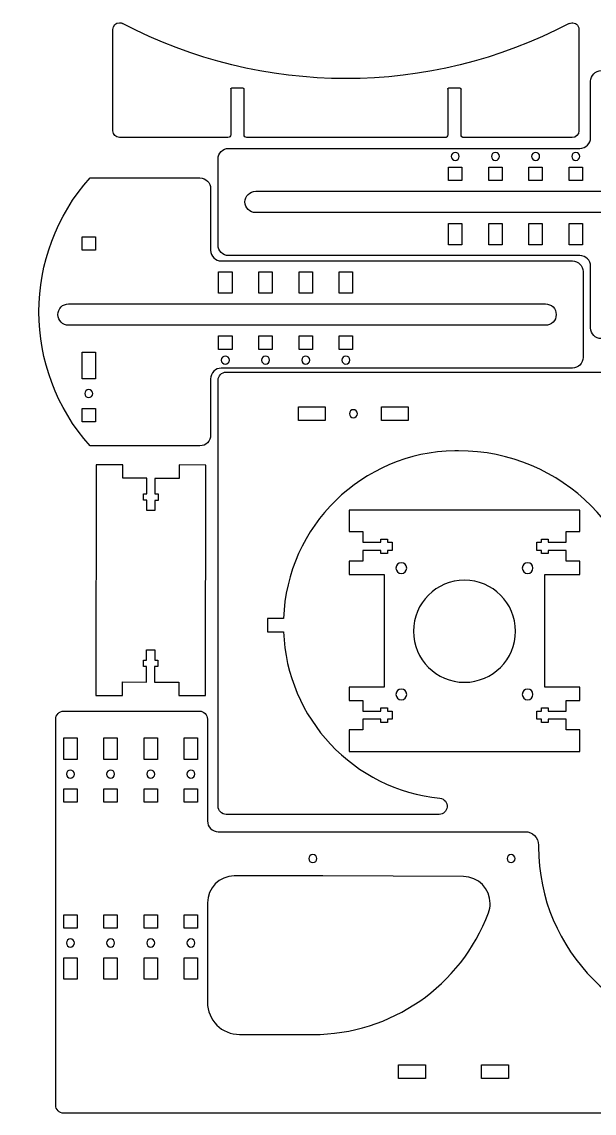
# Model space of a CAD drawing. Header units: inches. Extents: x 0 to 413, y -415 to -8.
# Drawn here: x -0.5 to 213.2, y -415.3 to -8.1 of the extents above; entities that cross this region are included whole.
import ezdxf

# ---------------------------------------------------------------- set-up
doc = ezdxf.new("R2010")
doc.units = ezdxf.units.IN
doc.header["$MEASUREMENT"] = 0
doc.layers.add('Camada 1', color=7, linetype='Continuous')

# ---------------------------------------------------------------- blocks, each defined once
blk = doc.blocks.new('block 3')
at = {"layer": 'Camada 1', "color": 7, "lineweight": 25, "true_color": 0xffffff}
blk.add_open_spline([(207.5, -48.83), (207.5, -50.21), (206.38, -51.33), (204.99, -51.33)], degree=3, dxfattribs=at)
blk = doc.blocks.new('block 4')
at = {"layer": 'Camada 1', "color": 7, "lineweight": 25, "true_color": 0xffffff}
blk.add_lwpolyline([(204.99, -51.33), (164.5, -51.32)], dxfattribs=at)
blk = doc.blocks.new('block 5')
at = {"layer": 'Camada 1', "color": 7, "lineweight": 25, "true_color": 0xffffff}
blk.add_open_spline([(164.5, -51.32), (163.94, -51.32), (163.49, -50.88), (163.49, -50.32)], degree=3, dxfattribs=at)
blk = doc.blocks.new('block 6')
at = {"layer": 'Camada 1', "color": 7, "lineweight": 25, "true_color": 0xffffff}
blk.add_lwpolyline([(163.49, -50.32), (163.5, -33.2)], dxfattribs=at)
blk = doc.blocks.new('block 7')
at = {"layer": 'Camada 1', "color": 7, "lineweight": 25, "true_color": 0xffffff}
blk.add_open_spline([(163.2, -32.9), (163.36, -32.9), (163.5, -33.04), (163.5, -33.2)], degree=3, dxfattribs=at)
blk = doc.blocks.new('block 8')
at = {"layer": 'Camada 1', "color": 7, "lineweight": 25, "true_color": 0xffffff}
blk.add_lwpolyline([(163.2, -32.9), (158.8, -32.9)], dxfattribs=at)
blk = doc.blocks.new('block 9')
at = {"layer": 'Camada 1', "color": 7, "lineweight": 25, "true_color": 0xffffff}
blk.add_open_spline([(158.5, -33.2), (158.5, -33.04), (158.63, -32.9), (158.8, -32.9)], degree=3, dxfattribs=at)
blk = doc.blocks.new('block 10')
at = {"layer": 'Camada 1', "color": 7, "lineweight": 25, "true_color": 0xffffff}
blk.add_lwpolyline([(158.5, -33.2), (158.5, -50.32)], dxfattribs=at)
blk = doc.blocks.new('block 11')
at = {"layer": 'Camada 1', "color": 7, "lineweight": 25, "true_color": 0xffffff}
blk.add_open_spline([(158.5, -50.32), (158.5, -50.87), (158.05, -51.32), (157.49, -51.32)], degree=3, dxfattribs=at)
blk = doc.blocks.new('block 12')
at = {"layer": 'Camada 1', "color": 7, "lineweight": 25, "true_color": 0xffffff}
blk.add_lwpolyline([(157.49, -51.32), (83.5, -51.3)], dxfattribs=at)
blk = doc.blocks.new('block 13')
at = {"layer": 'Camada 1', "color": 7, "lineweight": 25, "true_color": 0xffffff}
blk.add_open_spline([(83.5, -51.3), (82.94, -51.3), (82.49, -50.86), (82.49, -50.3)], degree=3, dxfattribs=at)
blk = doc.blocks.new('block 14')
at = {"layer": 'Camada 1', "color": 7, "lineweight": 25, "true_color": 0xffffff}
blk.add_lwpolyline([(82.49, -50.3), (82.5, -33.19)], dxfattribs=at)
blk = doc.blocks.new('block 15')
at = {"layer": 'Camada 1', "color": 7, "lineweight": 25, "true_color": 0xffffff}
blk.add_open_spline([(82.2, -32.89), (82.37, -32.89), (82.5, -33.02), (82.5, -33.19)], degree=3, dxfattribs=at)
blk = doc.blocks.new('block 16')
at = {"layer": 'Camada 1', "color": 7, "lineweight": 25, "true_color": 0xffffff}
blk.add_lwpolyline([(82.2, -32.89), (77.8, -32.88)], dxfattribs=at)
blk = doc.blocks.new('block 17')
at = {"layer": 'Camada 1', "color": 7, "lineweight": 25, "true_color": 0xffffff}
blk.add_open_spline([(77.5, -33.18), (77.5, -33.02), (77.63, -32.88), (77.8, -32.88)], degree=3, dxfattribs=at)
blk = doc.blocks.new('block 18')
at = {"layer": 'Camada 1', "color": 7, "lineweight": 25, "true_color": 0xffffff}
blk.add_lwpolyline([(77.5, -33.18), (77.5, -50.3)], dxfattribs=at)
blk = doc.blocks.new('block 19')
at = {"layer": 'Camada 1', "color": 7, "lineweight": 25, "true_color": 0xffffff}
blk.add_open_spline([(77.5, -50.3), (77.5, -50.86), (77.05, -51.3), (76.49, -51.3)], degree=3, dxfattribs=at)
blk = doc.blocks.new('block 20')
at = {"layer": 'Camada 1', "color": 7, "lineweight": 25, "true_color": 0xffffff}
blk.add_lwpolyline([(76.49, -51.3), (35.99, -51.29)], dxfattribs=at)
blk = doc.blocks.new('block 21')
at = {"layer": 'Camada 1', "color": 7, "lineweight": 25, "true_color": 0xffffff}
blk.add_open_spline([(35.99, -51.29), (34.61, -51.29), (33.5, -50.17), (33.5, -48.79)], degree=3, dxfattribs=at)
blk = doc.blocks.new('block 22')
at = {"layer": 'Camada 1', "color": 7, "lineweight": 25, "true_color": 0xffffff}
blk.add_lwpolyline([(33.5, -48.79), (33.5, -10.94)], dxfattribs=at)
blk = doc.blocks.new('block 23')
at = {"layer": 'Camada 1', "color": 7, "lineweight": 25, "true_color": 0xffffff}
blk.add_open_spline([(33.5, -10.94), (33.5, -9.56), (34.62, -8.44), (36, -8.44), (36.41, -8.44), (36.81, -8.54), (37.17, -8.73)], degree=3, knots=[0, 0, 0, 0, 1, 1, 1, 2, 2, 2, 2], dxfattribs=at)
blk = doc.blocks.new('block 24')
at = {"layer": 'Camada 1', "color": 7, "lineweight": 25, "true_color": 0xffffff}
blk.add_open_spline([(203.84, -8.77), (151.66, -36.18), (89.34, -36.16), (37.17, -8.73)], degree=3, dxfattribs=at)
blk = doc.blocks.new('block 25')
at = {"layer": 'Camada 1', "color": 7, "lineweight": 25, "true_color": 0xffffff}
blk.add_open_spline([(203.84, -8.77), (205.06, -8.13), (206.58, -8.6), (207.22, -9.82), (207.41, -10.18), (207.5, -10.58), (207.5, -10.98)], degree=3, knots=[0, 0, 0, 0, 1, 1, 1, 2, 2, 2, 2], dxfattribs=at)
blk = doc.blocks.new('block 26')
at = {"layer": 'Camada 1', "color": 7, "lineweight": 25, "true_color": 0xffffff}
blk.add_lwpolyline([(207.5, -10.98), (207.5, -48.83)], dxfattribs=at)
blk = doc.blocks.new('block 2')
at = {"layer": 'Camada 1'}
for name in ['block 25', 'block 23', 'block 22', 'block 24', 'block 26', 'block 17', 'block 18', 'block 16', 'block 15', 'block 14', 'block 9', 'block 10', 'block 8', 'block 7', 'block 6', 'block 21', 'block 3', 'block 20', 'block 19', 'block 13', 'block 12', 'block 11', 'block 5', 'block 4']:
    blk.add_blockref(name, (0, 0), dxfattribs=at)
blk = doc.blocks.new('block 28')
at = {"layer": 'Camada 1', "color": 7, "lineweight": 25, "true_color": 0xffffff}
blk.add_open_spline([(145.72, -235.51), (145.72, -224.99), (154.25, -216.46), (164.77, -216.46), (175.29, -216.46), (183.82, -224.99), (183.82, -235.51), (183.82, -246.04), (175.29, -254.56), (164.77, -254.56), (154.25, -254.56), (145.72, -246.04), (145.72, -235.51), (145.72, -235.51), (145.72, -235.51), (145.72, -235.51)], degree=3, knots=[0, 0, 0, 0, 1, 1, 1, 2, 2, 2, 3, 3, 3, 4, 4, 4, 5, 5, 5, 5], dxfattribs=at)
blk = doc.blocks.new('block 29')
at = {"layer": 'Camada 1', "color": 7, "lineweight": 25, "true_color": 0xffffff}
blk.add_open_spline([(139.2, -211.95), (139.2, -210.84), (140.1, -209.95), (141.2, -209.95), (142.31, -209.95), (143.2, -210.84), (143.2, -211.95), (143.2, -213.05), (142.31, -213.94), (141.2, -213.94), (140.1, -213.94), (139.2, -213.05), (139.2, -211.95), (139.2, -211.95), (139.2, -211.95), (139.2, -211.95)], degree=3, knots=[0, 0, 0, 0, 1, 1, 1, 2, 2, 2, 3, 3, 3, 4, 4, 4, 5, 5, 5, 5], dxfattribs=at)
blk = doc.blocks.new('block 30')
at = {"layer": 'Camada 1', "color": 7, "lineweight": 25, "true_color": 0xffffff}
blk.add_open_spline([(139.2, -259.08), (139.2, -257.98), (140.1, -257.09), (141.2, -257.09), (142.31, -257.09), (143.2, -257.98), (143.2, -259.08), (143.2, -260.19), (142.31, -261.08), (141.2, -261.08), (140.1, -261.08), (139.2, -260.19), (139.2, -259.08), (139.2, -259.08), (139.2, -259.08), (139.2, -259.08)], degree=3, knots=[0, 0, 0, 0, 1, 1, 1, 2, 2, 2, 3, 3, 3, 4, 4, 4, 5, 5, 5, 5], dxfattribs=at)
blk = doc.blocks.new('block 31')
at = {"layer": 'Camada 1', "color": 7, "lineweight": 25, "true_color": 0xffffff}
blk.add_open_spline([(186.34, -211.95), (186.34, -210.84), (187.24, -209.95), (188.34, -209.95), (189.45, -209.95), (190.34, -210.84), (190.34, -211.95), (190.34, -213.05), (189.45, -213.94), (188.34, -213.94), (187.24, -213.94), (186.34, -213.05), (186.34, -211.95), (186.34, -211.95), (186.34, -211.95), (186.34, -211.95)], degree=3, knots=[0, 0, 0, 0, 1, 1, 1, 2, 2, 2, 3, 3, 3, 4, 4, 4, 5, 5, 5, 5], dxfattribs=at)
blk = doc.blocks.new('block 32')
at = {"layer": 'Camada 1', "color": 7, "lineweight": 25, "true_color": 0xffffff}
blk.add_open_spline([(186.34, -259.08), (186.34, -257.98), (187.24, -257.09), (188.34, -257.09), (189.45, -257.09), (190.34, -257.98), (190.34, -259.08), (190.34, -260.19), (189.45, -261.08), (188.34, -261.08), (187.24, -261.08), (186.34, -260.19), (186.34, -259.08), (186.34, -259.08), (186.34, -259.08), (186.34, -259.08)], degree=3, knots=[0, 0, 0, 0, 1, 1, 1, 2, 2, 2, 3, 3, 3, 4, 4, 4, 5, 5, 5, 5], dxfattribs=at)
blk = doc.blocks.new('block 33')
at = {"layer": 'Camada 1', "color": 7, "lineweight": 25, "true_color": 0xffffff}
blk.add_lwpolyline([(195.97, -265.34), (202.77, -265.34), (202.77, -261.34), (207.77, -261.34), (207.77, -256.34), (194.77, -256.34), (194.77, -214.34), (207.77, -214.34), (207.77, -209.34), (202.77, -209.34), (202.77, -205.34), (195.97, -205.34), (195.97, -206.54), (193.57, -206.54), (193.57, -205.34), (191.77, -205.34), (191.77, -202.34), (193.57, -202.34), (193.57, -201.14), (195.97, -201.14), (195.97, -202.34), (202.77, -202.34), (202.77, -198.34), (207.77, -198.34), (207.77, -190.34), (121.77, -190.34), (121.77, -198.34), (126.77, -198.34), (126.77, -202.34), (133.57, -202.34), (133.57, -201.14), (135.97, -201.14), (135.97, -202.34), (137.77, -202.34), (137.77, -205.34), (135.97, -205.34), (135.97, -206.54), (133.57, -206.54), (133.57, -205.34), (126.77, -205.34), (126.77, -209.34), (121.77, -209.34), (121.77, -214.34), (134.77, -214.34), (134.77, -256.34), (121.77, -256.34), (121.77, -261.34), (126.77, -261.34), (126.77, -265.34), (133.57, -265.34), (133.57, -264.14), (135.97, -264.14), (135.97, -265.34), (137.77, -265.34), (137.77, -268.34), (135.97, -268.34), (135.97, -269.54), (133.57, -269.54), (133.57, -268.34), (126.77, -268.34), (126.77, -272.34), (121.77, -272.34), (121.77, -280.34), (207.77, -280.34), (207.77, -272.34), (202.77, -272.34), (202.77, -268.34), (195.97, -268.34), (195.97, -269.54), (193.57, -269.54), (193.57, -268.34), (191.77, -268.34), (191.77, -265.34), (193.57, -265.34), (193.57, -264.14), (195.97, -264.14), (195.97, -265.34)], dxfattribs=at)
blk = doc.blocks.new('block 27')
at = {"layer": 'Camada 1'}
for name in ['block 33', 'block 29', 'block 31', 'block 28', 'block 30', 'block 32']:
    blk.add_blockref(name, (0, 0), dxfattribs=at)
blk = doc.blocks.new('block 47')
at = {"layer": 'Camada 1', "color": 7, "lineweight": 25, "true_color": 0xffffff}
blk.add_open_spline([(107, -134.35), (107, -135.17), (106.33, -135.85), (105.5, -135.85), (104.67, -135.85), (104, -135.17), (104, -134.35), (104, -133.52), (104.67, -132.85), (105.5, -132.85), (106.33, -132.85), (107, -133.52), (107, -134.35), (107, -134.35), (107, -134.35), (107, -134.35)], degree=3, knots=[0, 0, 0, 0, 1, 1, 1, 2, 2, 2, 3, 3, 3, 4, 4, 4, 5, 5, 5, 5], dxfattribs=at)
blk = doc.blocks.new('block 48')
at = {"layer": 'Camada 1', "color": 7, "lineweight": 25, "true_color": 0xffffff}
blk.add_open_spline([(92, -134.35), (92, -135.17), (91.33, -135.85), (90.5, -135.85), (89.67, -135.85), (89, -135.17), (89, -134.35), (89, -133.52), (89.67, -132.85), (90.5, -132.85), (91.33, -132.85), (92, -133.52), (92, -134.35), (92, -134.35), (92, -134.35), (92, -134.35)], degree=3, knots=[0, 0, 0, 0, 1, 1, 1, 2, 2, 2, 3, 3, 3, 4, 4, 4, 5, 5, 5, 5], dxfattribs=at)
blk = doc.blocks.new('block 49')
at = {"layer": 'Camada 1', "color": 7, "lineweight": 25, "true_color": 0xffffff}
blk.add_open_spline([(122, -134.35), (122, -135.17), (121.33, -135.85), (120.5, -135.85), (119.67, -135.85), (119, -135.17), (119, -134.35), (119, -133.52), (119.67, -132.85), (120.5, -132.85), (121.33, -132.85), (122, -133.52), (122, -134.35), (122, -134.35), (122, -134.35), (122, -134.35)], degree=3, knots=[0, 0, 0, 0, 1, 1, 1, 2, 2, 2, 3, 3, 3, 4, 4, 4, 5, 5, 5, 5], dxfattribs=at)
blk = doc.blocks.new('block 50')
at = {"layer": 'Camada 1', "color": 7, "lineweight": 25, "true_color": 0xffffff}
blk.add_open_spline([(77, -134.35), (77, -135.17), (76.33, -135.85), (75.5, -135.85), (74.67, -135.85), (74, -135.17), (74, -134.35), (74, -133.52), (74.67, -132.85), (75.5, -132.85), (76.33, -132.85), (77, -133.52), (77, -134.35), (77, -134.35), (77, -134.35), (77, -134.35)], degree=3, knots=[0, 0, 0, 0, 1, 1, 1, 2, 2, 2, 3, 3, 3, 4, 4, 4, 5, 5, 5, 5], dxfattribs=at)
blk = doc.blocks.new('block 51')
at = {"layer": 'Camada 1', "color": 7, "lineweight": 25, "true_color": 0xffffff}
blk.add_lwpolyline([(118, -125.35), (123, -125.35), (123, -130.35), (118, -130.35), (118, -125.35)], dxfattribs=at)
blk = doc.blocks.new('block 52')
at = {"layer": 'Camada 1', "color": 7, "lineweight": 25, "true_color": 0xffffff}
blk.add_lwpolyline([(118, -101.35), (123, -101.35), (123, -109.35), (118, -109.35), (118, -101.35)], dxfattribs=at)
blk = doc.blocks.new('block 53')
at = {"layer": 'Camada 1', "color": 7, "lineweight": 25, "true_color": 0xffffff}
blk.add_lwpolyline([(103, -101.35), (108, -101.35), (108, -109.35), (103, -109.35), (103, -101.35)], dxfattribs=at)
blk = doc.blocks.new('block 54')
at = {"layer": 'Camada 1', "color": 7, "lineweight": 25, "true_color": 0xffffff}
blk.add_lwpolyline([(108, -125.35), (108, -130.35), (103, -130.35), (103, -125.35), (108, -125.35)], dxfattribs=at)
blk = doc.blocks.new('block 55')
at = {"layer": 'Camada 1', "color": 7, "lineweight": 25, "true_color": 0xffffff}
blk.add_lwpolyline([(88, -125.35), (93, -125.35), (93, -130.35), (88, -130.35), (88, -125.35)], dxfattribs=at)
blk = doc.blocks.new('block 56')
at = {"layer": 'Camada 1', "color": 7, "lineweight": 25, "true_color": 0xffffff}
blk.add_lwpolyline([(88, -101.35), (93, -101.35), (93, -109.35), (88, -109.35), (88, -101.35)], dxfattribs=at)
blk = doc.blocks.new('block 57')
at = {"layer": 'Camada 1', "color": 7, "lineweight": 25, "true_color": 0xffffff}
blk.add_lwpolyline([(22, -152.35), (27, -152.35), (27, -157.35), (22, -157.35), (22, -152.35)], dxfattribs=at)
blk = doc.blocks.new('block 58')
at = {"layer": 'Camada 1', "color": 7, "lineweight": 25, "true_color": 0xffffff}
blk.add_open_spline([(70, -93.34), (70, -93.34), (70, -70.35), (70, -70.35), (70, -68.14), (68.21, -66.35), (66, -66.35), (66, -66.35), (25, -66.35), (25, -66.35), (-0.48, -94.81), (-0.48, -137.88), (25, -166.35), (25, -166.35), (66, -166.35), (66, -166.35), (68.21, -166.35), (70, -164.56), (70, -162.35), (70, -162.35), (70, -141.35), (70, -141.35), (70, -139.14), (71.79, -137.35), (74, -137.35), (74, -137.35), (205.05, -137.35), (205.05, -137.35), (207.26, -137.35), (209.05, -135.56), (209.05, -133.35), (209.05, -133.35), (209.05, -101.34), (209.05, -101.34), (209.05, -99.13), (207.26, -97.34), (205.05, -97.34), (205.05, -97.34), (74, -97.34), (74, -97.34), (71.79, -97.34), (70, -95.54), (70, -93.34)], degree=3, knots=[0, 0, 0, 0, 1, 1, 1, 2, 2, 2, 3, 3, 3, 4, 4, 4, 5, 5, 5, 6, 6, 6, 7, 7, 7, 8, 8, 8, 9, 9, 9, 10, 10, 10, 11, 11, 11, 12, 12, 12, 13, 13, 13, 14, 14, 14, 14], dxfattribs=at)
blk = doc.blocks.new('block 59')
at = {"layer": 'Camada 1', "color": 7, "lineweight": 25, "true_color": 0xffffff}
blk.add_open_spline([(195, -121.35), (195, -121.35), (195, -121.35), (195, -121.35), (197.21, -121.35), (199, -119.56), (199, -117.35), (199, -115.14), (197.21, -113.35), (195, -113.35), (195, -113.35), (17, -113.35), (17, -113.35), (14.79, -113.35), (13, -115.14), (13, -117.35), (13, -119.56), (14.79, -121.35), (17, -121.35), (17, -121.35), (195, -121.35), (195, -121.35)], degree=3, knots=[0, 0, 0, 0, 1, 1, 1, 2, 2, 2, 3, 3, 3, 4, 4, 4, 5, 5, 5, 6, 6, 6, 7, 7, 7, 7], dxfattribs=at)
blk = doc.blocks.new('block 60')
at = {"layer": 'Camada 1', "color": 7, "lineweight": 25, "true_color": 0xffffff}
blk.add_lwpolyline([(22, -88.35), (27, -88.35), (27, -93.35), (22, -93.35), (22, -88.35)], dxfattribs=at)
blk = doc.blocks.new('block 61')
at = {"layer": 'Camada 1', "color": 7, "lineweight": 25, "true_color": 0xffffff}
blk.add_lwpolyline([(78, -130.35), (73, -130.35), (73, -125.35), (78, -125.35), (78, -130.35)], dxfattribs=at)
blk = doc.blocks.new('block 62')
at = {"layer": 'Camada 1', "color": 7, "lineweight": 25, "true_color": 0xffffff}
blk.add_open_spline([(26, -146.85), (26, -147.67), (25.33, -148.35), (24.5, -148.35), (23.67, -148.35), (23, -147.67), (23, -146.85), (23, -146.02), (23.67, -145.35), (24.5, -145.35), (25.33, -145.35), (26, -146.02), (26, -146.85), (26, -146.85), (26, -146.85), (26, -146.85)], degree=3, knots=[0, 0, 0, 0, 1, 1, 1, 2, 2, 2, 3, 3, 3, 4, 4, 4, 5, 5, 5, 5], dxfattribs=at)
blk = doc.blocks.new('block 63')
at = {"layer": 'Camada 1', "color": 7, "lineweight": 25, "true_color": 0xffffff}
blk.add_lwpolyline([(22, -131.35), (27, -131.35), (27, -141.35), (22, -141.35), (22, -131.35)], dxfattribs=at)
blk = doc.blocks.new('block 64')
at = {"layer": 'Camada 1', "color": 7, "lineweight": 25, "true_color": 0xffffff}
blk.add_lwpolyline([(73, -101.35), (78, -101.35), (78, -109.35), (73, -109.35), (73, -101.35)], dxfattribs=at)
blk = doc.blocks.new('block 46')
at = {"layer": 'Camada 1'}
for name in ['block 58', 'block 60', 'block 64', 'block 56', 'block 53', 'block 52', 'block 59', 'block 61', 'block 55', 'block 54', 'block 51', 'block 63', 'block 50', 'block 48', 'block 47', 'block 49', 'block 62', 'block 57']:
    blk.add_blockref(name, (0, 0), dxfattribs=at)
blk = doc.blocks.new('block 66')
at = {"layer": 'Camada 1', "color": 7, "lineweight": 25, "true_color": 0xffffff}
blk.add_lwpolyline([(171.15, -402.34), (171.15, -397.34), (181.15, -397.34), (181.15, -402.34), (171.15, -402.34)], dxfattribs=at)
blk = doc.blocks.new('block 67')
at = {"layer": 'Camada 1', "color": 7, "lineweight": 25, "true_color": 0xffffff}
blk.add_lwpolyline([(140.16, -402.34), (140.16, -397.34), (150.16, -397.34), (150.16, -402.34), (140.16, -402.34)], dxfattribs=at)
blk = doc.blocks.new('block 68')
at = {"layer": 'Camada 1', "color": 7, "lineweight": 25, "true_color": 0xffffff}
blk.add_open_spline([(61.16, -351.84), (61.16, -351.01), (61.83, -350.34), (62.66, -350.34), (63.49, -350.34), (64.16, -351.01), (64.16, -351.84), (64.16, -352.66), (63.49, -353.34), (62.66, -353.34), (61.83, -353.34), (61.16, -352.66), (61.16, -351.84), (61.16, -351.84), (61.16, -351.84), (61.16, -351.84)], degree=3, knots=[0, 0, 0, 0, 1, 1, 1, 2, 2, 2, 3, 3, 3, 4, 4, 4, 5, 5, 5, 5], dxfattribs=at)
blk = doc.blocks.new('block 69')
at = {"layer": 'Camada 1', "color": 7, "lineweight": 25, "true_color": 0xffffff}
blk.add_open_spline([(31.16, -288.84), (31.16, -288.01), (31.83, -287.34), (32.66, -287.34), (33.48, -287.34), (34.16, -288.01), (34.16, -288.84), (34.16, -289.66), (33.48, -290.34), (32.66, -290.34), (31.83, -290.34), (31.16, -289.66), (31.16, -288.84), (31.16, -288.84), (31.16, -288.84), (31.16, -288.84)], degree=3, knots=[0, 0, 0, 0, 1, 1, 1, 2, 2, 2, 3, 3, 3, 4, 4, 4, 5, 5, 5, 5], dxfattribs=at)
blk = doc.blocks.new('block 70')
at = {"layer": 'Camada 1', "color": 7, "lineweight": 25, "true_color": 0xffffff}
blk.add_open_spline([(46.16, -351.84), (46.16, -351.01), (46.83, -350.34), (47.66, -350.34), (48.48, -350.34), (49.16, -351.01), (49.16, -351.84), (49.16, -352.66), (48.48, -353.34), (47.66, -353.34), (46.83, -353.34), (46.16, -352.66), (46.16, -351.84), (46.16, -351.84), (46.16, -351.84), (46.16, -351.84)], degree=3, knots=[0, 0, 0, 0, 1, 1, 1, 2, 2, 2, 3, 3, 3, 4, 4, 4, 5, 5, 5, 5], dxfattribs=at)
blk = doc.blocks.new('block 71')
at = {"layer": 'Camada 1', "color": 7, "lineweight": 25, "true_color": 0xffffff}
blk.add_open_spline([(61.16, -288.84), (61.16, -288.01), (61.83, -287.34), (62.66, -287.34), (63.49, -287.34), (64.16, -288.01), (64.16, -288.84), (64.16, -289.66), (63.49, -290.34), (62.66, -290.34), (61.83, -290.34), (61.16, -289.66), (61.16, -288.84), (61.16, -288.84), (61.16, -288.84), (61.16, -288.84)], degree=3, knots=[0, 0, 0, 0, 1, 1, 1, 2, 2, 2, 3, 3, 3, 4, 4, 4, 5, 5, 5, 5], dxfattribs=at)
blk = doc.blocks.new('block 72')
at = {"layer": 'Camada 1', "color": 7, "lineweight": 25, "true_color": 0xffffff}
blk.add_open_spline([(46.16, -288.84), (46.16, -288.01), (46.83, -287.34), (47.66, -287.34), (48.48, -287.34), (49.16, -288.01), (49.16, -288.84), (49.16, -289.66), (48.48, -290.34), (47.66, -290.34), (46.83, -290.34), (46.16, -289.66), (46.16, -288.84), (46.16, -288.84), (46.16, -288.84), (46.16, -288.84)], degree=3, knots=[0, 0, 0, 0, 1, 1, 1, 2, 2, 2, 3, 3, 3, 4, 4, 4, 5, 5, 5, 5], dxfattribs=at)
blk = doc.blocks.new('block 73')
at = {"layer": 'Camada 1', "color": 7, "lineweight": 25, "true_color": 0xffffff}
blk.add_open_spline([(31.16, -351.84), (31.16, -351.01), (31.83, -350.34), (32.66, -350.34), (33.48, -350.34), (34.16, -351.01), (34.16, -351.84), (34.16, -352.66), (33.48, -353.34), (32.66, -353.34), (31.83, -353.34), (31.16, -352.66), (31.16, -351.84), (31.16, -351.84), (31.16, -351.84), (31.16, -351.84)], degree=3, knots=[0, 0, 0, 0, 1, 1, 1, 2, 2, 2, 3, 3, 3, 4, 4, 4, 5, 5, 5, 5], dxfattribs=at)
blk = doc.blocks.new('block 74')
at = {"layer": 'Camada 1', "color": 7, "lineweight": 25, "true_color": 0xffffff}
blk.add_lwpolyline([(65.16, -299.34), (60.16, -299.34), (60.16, -294.34), (65.16, -294.34), (65.16, -299.34)], dxfattribs=at)
blk = doc.blocks.new('block 75')
at = {"layer": 'Camada 1', "color": 7, "lineweight": 25, "true_color": 0xffffff}
blk.add_lwpolyline([(65.16, -346.34), (60.16, -346.34), (60.16, -341.34), (65.16, -341.34), (65.16, -346.34)], dxfattribs=at)
blk = doc.blocks.new('block 76')
at = {"layer": 'Camada 1', "color": 7, "lineweight": 25, "true_color": 0xffffff}
blk.add_lwpolyline([(65.16, -365.34), (60.16, -365.34), (60.16, -357.34), (65.16, -357.34), (65.16, -365.34)], dxfattribs=at)
blk = doc.blocks.new('block 77')
at = {"layer": 'Camada 1', "color": 7, "lineweight": 25, "true_color": 0xffffff}
blk.add_lwpolyline([(65.16, -283.34), (60.16, -283.34), (60.16, -275.34), (65.16, -275.34), (65.16, -283.34)], dxfattribs=at)
blk = doc.blocks.new('block 78')
at = {"layer": 'Camada 1', "color": 7, "lineweight": 25, "true_color": 0xffffff}
blk.add_lwpolyline([(50.16, -346.34), (45.16, -346.34), (45.16, -341.34), (50.16, -341.34), (50.16, -346.34)], dxfattribs=at)
blk = doc.blocks.new('block 79')
at = {"layer": 'Camada 1', "color": 7, "lineweight": 25, "true_color": 0xffffff}
blk.add_lwpolyline([(50.16, -283.34), (45.16, -283.34), (45.16, -275.34), (50.16, -275.34), (50.16, -283.34)], dxfattribs=at)
blk = doc.blocks.new('block 80')
at = {"layer": 'Camada 1', "color": 7, "lineweight": 25, "true_color": 0xffffff}
blk.add_lwpolyline([(50.16, -299.34), (45.16, -299.34), (45.16, -294.34), (50.16, -294.34), (50.16, -299.34)], dxfattribs=at)
blk = doc.blocks.new('block 81')
at = {"layer": 'Camada 1', "color": 7, "lineweight": 25, "true_color": 0xffffff}
blk.add_lwpolyline([(50.16, -365.34), (45.16, -365.34), (45.16, -357.34), (50.16, -357.34), (50.16, -365.34)], dxfattribs=at)
blk = doc.blocks.new('block 82')
at = {"layer": 'Camada 1', "color": 7, "lineweight": 25, "true_color": 0xffffff}
blk.add_lwpolyline([(35.16, -346.34), (30.16, -346.34), (30.16, -341.34), (35.16, -341.34), (35.16, -346.34)], dxfattribs=at)
blk = doc.blocks.new('block 83')
at = {"layer": 'Camada 1', "color": 7, "lineweight": 25, "true_color": 0xffffff}
blk.add_lwpolyline([(35.16, -299.34), (30.16, -299.34), (30.16, -294.34), (35.16, -294.34), (35.16, -299.34)], dxfattribs=at)
blk = doc.blocks.new('block 84')
at = {"layer": 'Camada 1', "color": 7, "lineweight": 25, "true_color": 0xffffff}
blk.add_lwpolyline([(35.16, -283.34), (30.16, -283.34), (30.16, -275.34), (35.16, -275.34), (35.16, -283.34)], dxfattribs=at)
blk = doc.blocks.new('block 85')
at = {"layer": 'Camada 1', "color": 7, "lineweight": 25, "true_color": 0xffffff}
blk.add_lwpolyline([(35.16, -365.34), (30.16, -365.34), (30.16, -357.34), (35.16, -357.34), (35.16, -365.34)], dxfattribs=at)
blk = doc.blocks.new('block 86')
at = {"layer": 'Camada 1', "color": 7, "lineweight": 25, "true_color": 0xffffff}
blk.add_lwpolyline([(20.16, -365.34), (15.16, -365.34), (15.16, -357.34), (20.16, -357.34), (20.16, -365.34)], dxfattribs=at)
blk = doc.blocks.new('block 87')
at = {"layer": 'Camada 1', "color": 7, "lineweight": 25, "true_color": 0xffffff}
blk.add_lwpolyline([(20.16, -283.34), (15.16, -283.34), (15.16, -275.34), (20.16, -275.34), (20.16, -283.34)], dxfattribs=at)
blk = doc.blocks.new('block 88')
at = {"layer": 'Camada 1', "color": 7, "lineweight": 25, "true_color": 0xffffff}
blk.add_open_spline([(16.16, -351.84), (16.16, -351.01), (16.83, -350.34), (17.66, -350.34), (18.49, -350.34), (19.16, -351.01), (19.16, -351.84), (19.16, -352.66), (18.49, -353.34), (17.66, -353.34), (16.83, -353.34), (16.16, -352.66), (16.16, -351.84), (16.16, -351.84), (16.16, -351.84), (16.16, -351.84)], degree=3, knots=[0, 0, 0, 0, 1, 1, 1, 2, 2, 2, 3, 3, 3, 4, 4, 4, 5, 5, 5, 5], dxfattribs=at)
blk = doc.blocks.new('block 89')
at = {"layer": 'Camada 1', "color": 7, "lineweight": 25, "true_color": 0xffffff}
blk.add_open_spline([(16.16, -288.84), (16.16, -288.01), (16.83, -287.34), (17.66, -287.34), (18.49, -287.34), (19.16, -288.01), (19.16, -288.84), (19.16, -289.66), (18.49, -290.34), (17.66, -290.34), (16.83, -290.34), (16.16, -289.66), (16.16, -288.84), (16.16, -288.84), (16.16, -288.84), (16.16, -288.84)], degree=3, knots=[0, 0, 0, 0, 1, 1, 1, 2, 2, 2, 3, 3, 3, 4, 4, 4, 5, 5, 5, 5], dxfattribs=at)
blk = doc.blocks.new('block 90')
at = {"layer": 'Camada 1', "color": 7, "lineweight": 25, "true_color": 0xffffff}
blk.add_lwpolyline([(20.16, -299.34), (15.16, -299.34), (15.16, -294.34), (20.16, -294.34), (20.16, -299.34)], dxfattribs=at)
blk = doc.blocks.new('block 91')
at = {"layer": 'Camada 1', "color": 7, "lineweight": 25, "true_color": 0xffffff}
blk.add_lwpolyline([(20.16, -346.34), (15.16, -346.34), (15.16, -341.34), (20.16, -341.34), (20.16, -346.34)], dxfattribs=at)
blk = doc.blocks.new('block 92')
at = {"layer": 'Camada 1', "color": 7, "lineweight": 25, "true_color": 0xffffff}
blk.add_open_spline([(12.16, -412.34), (12.16, -413.99), (13.5, -415.34), (15.16, -415.34), (15.16, -415.34), (349.16, -415.34), (349.16, -415.34), (350.81, -415.34), (352.16, -413.99), (352.16, -412.34), (352.16, -412.34), (352.16, -253.34), (352.16, -253.34), (352.16, -251.68), (350.81, -250.34), (349.16, -250.34), (349.16, -250.34), (269.63, -250.34), (269.63, -250.34), (268.09, -250.34), (266.8, -251.5), (266.65, -253.03), (266.48, -254.68), (267.68, -256.15), (269.33, -256.32), (301.58, -259.58), (326.5, -286.1), (327.75, -318.49), (327.75, -318.49), (333.75, -318.49), (333.75, -318.49), (333.75, -318.49), (333.75, -323.39), (333.75, -323.39), (333.75, -323.39), (327.75, -323.39), (327.75, -323.39), (326.47, -357.93), (298.38, -385.44), (263.82, -385.98), (263.82, -385.98), (262.42, -385.98), (262.42, -385.98), (223.76, -385.98), (192.42, -354.64), (192.42, -315.98), (192.42, -315.98), (192.42, -315.3), (192.42, -315.3), (192.42, -312.54), (190.18, -310.3), (187.42, -310.3), (187.42, -310.3), (177.43, -310.3), (177.43, -310.3), (177.43, -310.3), (111.89, -310.3), (111.89, -310.3), (111.89, -310.3), (72.83, -310.3), (72.83, -310.3), (70.62, -310.3), (68.83, -308.51), (68.83, -306.3), (68.83, -306.3), (68.83, -268.33), (68.83, -268.33), (68.83, -266.67), (67.49, -265.33), (65.83, -265.33), (65.83, -265.33), (15.16, -265.33), (15.16, -265.33), (13.5, -265.33), (12.16, -266.67), (12.16, -268.33), (12.16, -268.33), (12.16, -412.34), (12.16, -412.34)], degree=3, knots=[0, 0, 0, 0, 1, 1, 1, 2, 2, 2, 3, 3, 3, 4, 4, 4, 5, 5, 5, 6, 6, 6, 7, 7, 7, 8, 8, 8, 9, 9, 9, 10, 10, 10, 11, 11, 11, 12, 12, 12, 13, 13, 13, 14, 14, 14, 15, 15, 15, 16, 16, 16, 17, 17, 17, 18, 18, 18, 19, 19, 19, 20, 20, 20, 21, 21, 21, 22, 22, 22, 23, 23, 23, 24, 24, 24, 25, 25, 25, 26, 26, 26, 26], dxfattribs=at)
blk = doc.blocks.new('block 93')
at = {"layer": 'Camada 1', "color": 7, "lineweight": 25, "true_color": 0xffffff}
blk.add_open_spline([(106.66, -320.34), (106.66, -319.51), (107.33, -318.84), (108.16, -318.84), (108.98, -318.84), (109.66, -319.51), (109.66, -320.34), (109.66, -321.16), (108.98, -321.84), (108.16, -321.84), (107.33, -321.84), (106.66, -321.16), (106.66, -320.34), (106.66, -320.34), (106.66, -320.34), (106.66, -320.34)], degree=3, knots=[0, 0, 0, 0, 1, 1, 1, 2, 2, 2, 3, 3, 3, 4, 4, 4, 5, 5, 5, 5], dxfattribs=at)
blk = doc.blocks.new('block 94')
at = {"layer": 'Camada 1', "color": 7, "lineweight": 25, "true_color": 0xffffff}
blk.add_open_spline([(180.66, -320.34), (180.66, -319.51), (181.33, -318.84), (182.16, -318.84), (182.99, -318.84), (183.66, -319.51), (183.66, -320.34), (183.66, -321.16), (182.99, -321.84), (182.16, -321.84), (181.33, -321.84), (180.66, -321.16), (180.66, -320.34), (180.66, -320.34), (180.66, -320.34), (180.66, -320.34)], degree=3, knots=[0, 0, 0, 0, 1, 1, 1, 2, 2, 2, 3, 3, 3, 4, 4, 4, 5, 5, 5, 5], dxfattribs=at)
blk = doc.blocks.new('block 98')
at = {"layer": 'Camada 1', "color": 7, "lineweight": 25, "true_color": 0xffffff}
blk.add_open_spline([(68.83, -373.98), (68.83, -373.98), (68.83, -336.84), (68.83, -336.84), (68.83, -331.32), (73.31, -326.84), (78.83, -326.84), (78.83, -326.84), (111.89, -326.84), (111.89, -326.84), (111.89, -326.84), (164.4, -327.06), (164.4, -327.06), (169.92, -327.08), (174.38, -331.58), (174.36, -337.1), (174.35, -338.28), (174.13, -339.46), (173.72, -340.57), (163.47, -367.89), (137.35, -385.98), (108.18, -385.98), (108.18, -385.98), (80.83, -385.98), (80.83, -385.98), (74.2, -385.98), (68.83, -380.61), (68.83, -373.98)], degree=3, knots=[0, 0, 0, 0, 1, 1, 1, 2, 2, 2, 3, 3, 3, 4, 4, 4, 5, 5, 5, 6, 6, 6, 7, 7, 7, 8, 8, 8, 9, 9, 9, 9], dxfattribs=at)
blk = doc.blocks.new('block 65')
at = {"layer": 'Camada 1'}
for name in ['block 92', 'block 87', 'block 84', 'block 79', 'block 77', 'block 89', 'block 69', 'block 72', 'block 71', 'block 90', 'block 83', 'block 80', 'block 74', 'block 93', 'block 94', 'block 98', 'block 91', 'block 82', 'block 78', 'block 75', 'block 88', 'block 73', 'block 70', 'block 68', 'block 86', 'block 85', 'block 81', 'block 76', 'block 67', 'block 66']:
    blk.add_blockref(name, (0, 0), dxfattribs=at)
blk = doc.blocks.new('block 126')
at = {"layer": 'Camada 1', "color": 7, "lineweight": 25, "true_color": 0xffffff}
blk.add_open_spline([(412.8, -141.84), (412.8, -140.18), (411.45, -138.84), (409.8, -138.84), (409.8, -138.84), (75.8, -138.84), (75.8, -138.84), (74.14, -138.84), (72.8, -140.18), (72.8, -141.84), (72.8, -141.84), (72.8, -300.84), (72.8, -300.84), (72.8, -302.49), (74.14, -303.84), (75.8, -303.84), (75.8, -303.84), (155.32, -303.84), (155.32, -303.84), (156.86, -303.84), (158.15, -302.67), (158.31, -301.14), (158.47, -299.49), (157.27, -298.02), (155.62, -297.85), (123.37, -294.59), (98.46, -268.07), (97.21, -235.68), (97.21, -235.68), (91.21, -235.68), (91.21, -235.68), (91.21, -235.68), (91.21, -230.78), (91.21, -230.78), (91.21, -230.78), (97.2, -230.78), (97.2, -230.78), (98.48, -196.24), (126.57, -168.74), (161.13, -168.19), (161.13, -168.19), (162.53, -168.19), (162.53, -168.19), (201.19, -168.19), (232.53, -199.53), (232.53, -238.19), (232.53, -238.19), (232.53, -238.87), (232.53, -238.87), (232.53, -241.63), (234.77, -243.87), (237.53, -243.87), (237.53, -243.87), (247.52, -243.87), (247.52, -243.87), (247.52, -243.87), (313.06, -243.87), (313.06, -243.87), (313.06, -243.87), (352.12, -243.87), (352.12, -243.87), (354.33, -243.87), (356.12, -245.66), (356.12, -247.87), (356.12, -247.87), (356.12, -285.84), (356.12, -285.84), (356.12, -287.5), (357.47, -288.84), (359.12, -288.84), (359.12, -288.84), (409.8, -288.84), (409.8, -288.84), (411.45, -288.84), (412.8, -287.5), (412.8, -285.84), (412.8, -285.84), (412.8, -141.84), (412.8, -141.84)], degree=3, knots=[0, 0, 0, 0, 1, 1, 1, 2, 2, 2, 3, 3, 3, 4, 4, 4, 5, 5, 5, 6, 6, 6, 7, 7, 7, 8, 8, 8, 9, 9, 9, 10, 10, 10, 11, 11, 11, 12, 12, 12, 13, 13, 13, 14, 14, 14, 15, 15, 15, 16, 16, 16, 17, 17, 17, 18, 18, 18, 19, 19, 19, 20, 20, 20, 21, 21, 21, 22, 22, 22, 23, 23, 23, 24, 24, 24, 25, 25, 25, 26, 26, 26, 26], dxfattribs=at)
blk = doc.blocks.new('block 129')
at = {"layer": 'Camada 1', "color": 7, "lineweight": 25, "true_color": 0xffffff}
blk.add_open_spline([(124.8, -154.34), (124.8, -155.17), (124.13, -155.84), (123.3, -155.84), (122.47, -155.84), (121.8, -155.17), (121.8, -154.34), (121.8, -153.51), (122.47, -152.84), (123.3, -152.84), (124.13, -152.84), (124.8, -153.51), (124.8, -154.34), (124.8, -154.34), (124.8, -154.34), (124.8, -154.34)], degree=3, knots=[0, 0, 0, 0, 1, 1, 1, 2, 2, 2, 3, 3, 3, 4, 4, 4, 5, 5, 5, 5], dxfattribs=at)
blk = doc.blocks.new('block 130')
at = {"layer": 'Camada 1', "color": 7, "lineweight": 25, "true_color": 0xffffff}
blk.add_lwpolyline([(102.8, -156.84), (102.8, -151.84), (112.8, -151.84), (112.8, -156.84), (102.8, -156.84)], dxfattribs=at)
blk = doc.blocks.new('block 131')
at = {"layer": 'Camada 1', "color": 7, "lineweight": 25, "true_color": 0xffffff}
blk.add_lwpolyline([(133.8, -156.84), (133.8, -151.84), (143.8, -151.84), (143.8, -156.84), (133.8, -156.84)], dxfattribs=at)
blk = doc.blocks.new('block 99')
at = {"layer": 'Camada 1'}
for name in ['block 126', 'block 130', 'block 129', 'block 131']:
    blk.add_blockref(name, (0, 0), dxfattribs=at)
blk = doc.blocks.new('block 133')
at = {"layer": 'Camada 1', "color": 7, "lineweight": 25, "true_color": 0xffffff}
blk.add_lwpolyline([(37.11, -254.45), (46.11, -254.46), (46.11, -248.66), (44.91, -248.66), (44.92, -246.26), (46.12, -246.26), (46.12, -242.46), (49.12, -242.47), (49.12, -246.27), (50.32, -246.27), (50.31, -248.67), (49.11, -248.67), (49.11, -254.47), (58.1, -254.48), (58.1, -259.48), (68.1, -259.49), (68.21, -173.49), (58.21, -173.48), (58.21, -178.48), (49.21, -178.47), (49.2, -184.27), (50.4, -184.27), (50.4, -186.67), (49.2, -186.67), (49.19, -190.47), (46.19, -190.46), (46.2, -186.66), (45, -186.66), (45, -184.26), (46.2, -184.26), (46.21, -178.46), (37.21, -178.45), (37.22, -173.45), (27.22, -173.44), (27.1, -259.44), (37.1, -259.45), (37.11, -254.45)], dxfattribs=at)
blk = doc.blocks.new('block 135')
at = {"layer": 'Camada 1', "color": 7, "lineweight": 25, "true_color": 0xffffff}
blk.add_open_spline([(174.83, -58.33), (174.83, -57.5), (175.5, -56.83), (176.33, -56.83), (177.16, -56.83), (177.83, -57.5), (177.83, -58.33), (177.83, -59.16), (177.16, -59.83), (176.33, -59.83), (175.5, -59.83), (174.83, -59.16), (174.83, -58.33), (174.83, -58.33), (174.83, -58.33), (174.83, -58.33)], degree=3, knots=[0, 0, 0, 0, 1, 1, 1, 2, 2, 2, 3, 3, 3, 4, 4, 4, 5, 5, 5, 5], dxfattribs=at)
blk = doc.blocks.new('block 136')
at = {"layer": 'Camada 1', "color": 7, "lineweight": 25, "true_color": 0xffffff}
blk.add_open_spline([(189.83, -58.33), (189.83, -57.5), (190.5, -56.83), (191.33, -56.83), (192.16, -56.83), (192.83, -57.5), (192.83, -58.33), (192.83, -59.16), (192.16, -59.83), (191.33, -59.83), (190.5, -59.83), (189.83, -59.16), (189.83, -58.33), (189.83, -58.33), (189.83, -58.33), (189.83, -58.33)], degree=3, knots=[0, 0, 0, 0, 1, 1, 1, 2, 2, 2, 3, 3, 3, 4, 4, 4, 5, 5, 5, 5], dxfattribs=at)
blk = doc.blocks.new('block 137')
at = {"layer": 'Camada 1', "color": 7, "lineweight": 25, "true_color": 0xffffff}
blk.add_open_spline([(159.83, -58.33), (159.83, -57.5), (160.5, -56.83), (161.33, -56.83), (162.16, -56.83), (162.83, -57.5), (162.83, -58.33), (162.83, -59.16), (162.16, -59.83), (161.33, -59.83), (160.5, -59.83), (159.83, -59.16), (159.83, -58.33), (159.83, -58.33), (159.83, -58.33), (159.83, -58.33)], degree=3, knots=[0, 0, 0, 0, 1, 1, 1, 2, 2, 2, 3, 3, 3, 4, 4, 4, 5, 5, 5, 5], dxfattribs=at)
blk = doc.blocks.new('block 138')
at = {"layer": 'Camada 1', "color": 7, "lineweight": 25, "true_color": 0xffffff}
blk.add_open_spline([(204.83, -58.33), (204.83, -57.5), (205.5, -56.83), (206.33, -56.83), (207.16, -56.83), (207.83, -57.5), (207.83, -58.33), (207.83, -59.16), (207.16, -59.83), (206.33, -59.83), (205.5, -59.83), (204.83, -59.16), (204.83, -58.33), (204.83, -58.33), (204.83, -58.33), (204.83, -58.33)], degree=3, knots=[0, 0, 0, 0, 1, 1, 1, 2, 2, 2, 3, 3, 3, 4, 4, 4, 5, 5, 5, 5], dxfattribs=at)
blk = doc.blocks.new('block 139')
at = {"layer": 'Camada 1', "color": 7, "lineweight": 25, "true_color": 0xffffff}
blk.add_lwpolyline([(163.83, -67.33), (158.83, -67.33), (158.83, -62.33), (163.83, -62.33), (163.83, -67.33)], dxfattribs=at)
blk = doc.blocks.new('block 140')
at = {"layer": 'Camada 1', "color": 7, "lineweight": 25, "true_color": 0xffffff}
blk.add_lwpolyline([(163.83, -91.33), (158.83, -91.33), (158.83, -83.33), (163.83, -83.33), (163.83, -91.33)], dxfattribs=at)
blk = doc.blocks.new('block 141')
at = {"layer": 'Camada 1', "color": 7, "lineweight": 25, "true_color": 0xffffff}
blk.add_lwpolyline([(178.83, -91.33), (173.83, -91.33), (173.83, -83.33), (178.83, -83.33), (178.83, -91.33)], dxfattribs=at)
blk = doc.blocks.new('block 142')
at = {"layer": 'Camada 1', "color": 7, "lineweight": 25, "true_color": 0xffffff}
blk.add_lwpolyline([(173.83, -67.33), (173.83, -62.33), (178.83, -62.33), (178.83, -67.33), (173.83, -67.33)], dxfattribs=at)
blk = doc.blocks.new('block 143')
at = {"layer": 'Camada 1', "color": 7, "lineweight": 25, "true_color": 0xffffff}
blk.add_lwpolyline([(193.83, -67.33), (188.83, -67.33), (188.83, -62.33), (193.83, -62.33), (193.83, -67.33)], dxfattribs=at)
blk = doc.blocks.new('block 144')
at = {"layer": 'Camada 1', "color": 7, "lineweight": 25, "true_color": 0xffffff}
blk.add_lwpolyline([(193.83, -91.33), (188.83, -91.33), (188.83, -83.33), (193.83, -83.33), (193.83, -91.33)], dxfattribs=at)
blk = doc.blocks.new('block 145')
at = {"layer": 'Camada 1', "color": 7, "lineweight": 25, "true_color": 0xffffff}
blk.add_lwpolyline([(259.83, -40.33), (254.83, -40.33), (254.83, -35.33), (259.83, -35.33), (259.83, -40.33)], dxfattribs=at)
blk = doc.blocks.new('block 146')
at = {"layer": 'Camada 1', "color": 7, "lineweight": 25, "true_color": 0xffffff}
blk.add_open_spline([(211.83, -99.34), (211.83, -99.34), (211.83, -122.33), (211.83, -122.33), (211.83, -124.54), (213.62, -126.33), (215.83, -126.33), (215.83, -126.33), (256.83, -126.33), (256.83, -126.33), (282.3, -97.87), (282.3, -54.8), (256.83, -26.33), (256.83, -26.33), (215.83, -26.33), (215.83, -26.33), (213.62, -26.33), (211.83, -28.12), (211.83, -30.33), (211.83, -30.33), (211.83, -51.33), (211.83, -51.33), (211.83, -53.54), (210.04, -55.33), (207.83, -55.33), (207.83, -55.33), (76.78, -55.33), (76.78, -55.33), (74.57, -55.33), (72.78, -57.12), (72.78, -59.33), (72.78, -59.33), (72.78, -91.34), (72.78, -91.34), (72.78, -93.55), (74.57, -95.34), (76.78, -95.34), (76.78, -95.34), (207.83, -95.34), (207.83, -95.34), (210.04, -95.34), (211.83, -97.13), (211.83, -99.34)], degree=3, knots=[0, 0, 0, 0, 1, 1, 1, 2, 2, 2, 3, 3, 3, 4, 4, 4, 5, 5, 5, 6, 6, 6, 7, 7, 7, 8, 8, 8, 9, 9, 9, 10, 10, 10, 11, 11, 11, 12, 12, 12, 13, 13, 13, 14, 14, 14, 14], dxfattribs=at)
blk = doc.blocks.new('block 147')
at = {"layer": 'Camada 1', "color": 7, "lineweight": 25, "true_color": 0xffffff}
blk.add_open_spline([(86.83, -71.33), (86.83, -71.33), (86.83, -71.33), (86.83, -71.33), (84.62, -71.33), (82.83, -73.12), (82.83, -75.33), (82.83, -77.54), (84.62, -79.33), (86.83, -79.33), (86.83, -79.33), (264.83, -79.33), (264.83, -79.33), (267.04, -79.33), (268.83, -77.54), (268.83, -75.33), (268.83, -73.12), (267.04, -71.33), (264.83, -71.33), (264.83, -71.33), (86.83, -71.33), (86.83, -71.33)], degree=3, knots=[0, 0, 0, 0, 1, 1, 1, 2, 2, 2, 3, 3, 3, 4, 4, 4, 5, 5, 5, 6, 6, 6, 7, 7, 7, 7], dxfattribs=at)
blk = doc.blocks.new('block 148')
at = {"layer": 'Camada 1', "color": 7, "lineweight": 25, "true_color": 0xffffff}
blk.add_lwpolyline([(259.83, -104.33), (254.83, -104.33), (254.83, -99.33), (259.83, -99.33), (259.83, -104.33)], dxfattribs=at)
blk = doc.blocks.new('block 149')
at = {"layer": 'Camada 1', "color": 7, "lineweight": 25, "true_color": 0xffffff}
blk.add_lwpolyline([(203.83, -62.33), (208.83, -62.33), (208.83, -67.33), (203.83, -67.33), (203.83, -62.33)], dxfattribs=at)
blk = doc.blocks.new('block 150')
at = {"layer": 'Camada 1', "color": 7, "lineweight": 25, "true_color": 0xffffff}
blk.add_open_spline([(255.83, -45.83), (255.83, -45), (256.5, -44.33), (257.33, -44.33), (258.16, -44.33), (258.83, -45), (258.83, -45.83), (258.83, -46.66), (258.16, -47.33), (257.33, -47.33), (256.5, -47.33), (255.83, -46.66), (255.83, -45.83), (255.83, -45.83), (255.83, -45.83), (255.83, -45.83)], degree=3, knots=[0, 0, 0, 0, 1, 1, 1, 2, 2, 2, 3, 3, 3, 4, 4, 4, 5, 5, 5, 5], dxfattribs=at)
blk = doc.blocks.new('block 151')
at = {"layer": 'Camada 1', "color": 7, "lineweight": 25, "true_color": 0xffffff}
blk.add_lwpolyline([(259.83, -61.33), (254.83, -61.33), (254.83, -51.33), (259.83, -51.33), (259.83, -61.33)], dxfattribs=at)
blk = doc.blocks.new('block 152')
at = {"layer": 'Camada 1', "color": 7, "lineweight": 25, "true_color": 0xffffff}
blk.add_lwpolyline([(208.83, -91.33), (203.83, -91.33), (203.83, -83.33), (208.83, -83.33), (208.83, -91.33)], dxfattribs=at)
blk = doc.blocks.new('block 134')
at = {"layer": 'Camada 1'}
for name in ['block 146', 'block 145', 'block 150', 'block 151', 'block 137', 'block 135', 'block 136', 'block 138', 'block 139', 'block 142', 'block 143', 'block 149', 'block 147', 'block 140', 'block 141', 'block 144', 'block 152', 'block 148']:
    blk.add_blockref(name, (0, 0), dxfattribs=at)

msp = doc.modelspace()

# ---------------------------------------------------------------- block references
at = {"layer": 'Camada 1'}
for name in ['block 2', 'block 134', 'block 46', 'block 99', 'block 133', 'block 27', 'block 65']:
    msp.add_blockref(name, (0, 0), dxfattribs=at)

doc.saveas('drawing.dxf')
